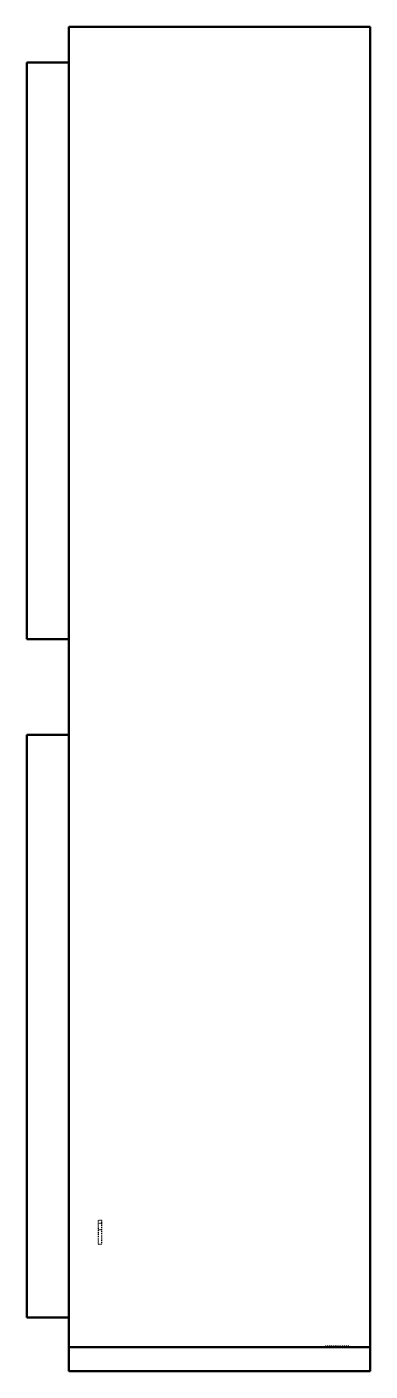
# Model space of a CAD drawing. Header units: millimetres. Extents: x -183 to 183, y 0 to 1430.
import ezdxf

# ---------------------------------------------------------------- set-up
doc = ezdxf.new("R2010")
doc.units = ezdxf.units.MM
doc.linetypes.add('Dashed', pattern=[2, 1, -1])
doc.layers.add('AM_0', color=7, linetype='Continuous', lineweight=50)
doc.layers.add('AM_9', color=6, linetype='Dashed', lineweight=25)

# ---------------------------------------------------------------- blocks, each defined once
blk = doc.blocks.new('1_DH7VSA6010A_PART8_0_in_DH7VSA6010A_2')
at = {"layer": 'AM_0'}
for p, q in [((-138.1125, 1430.3375), (182.5625, 1430.3375)), ((182.5625, 25.4), (182.5625, 1430.3375)), ((-138.1125, 1430.3375), (-138.1125, 25.4)), ((182.5625, 25.4), (-138.1125, 25.4))]:
    blk.add_line(p, q, dxfattribs=at)
blk = doc.blocks.new('2_DH7VSA6010A_PART6_0_in_DH7VSA6010A_2')
at = {"layer": 'AM_0'}
for p, q in [((-138.1125, 0), (-138.1125, 25.4)), ((182.5625, 25.4), (182.5625, 0)), ((-138.1125, 0), (182.5625, 0))]:
    blk.add_line(p, q, dxfattribs=at)
blk = doc.blocks.new('3_DH7VSA6010A_PART5_0_in_DH7VSA6010A_2')
at = {"layer": 'AM_9'}
for p, q in [((-103.1875, 160.3375), (-106.3625, 160.3375)), ((-106.3625, 157.1625), (-106.3625, 160.3375)), ((-103.1875, 160.3375), (-103.1875, 157.1625)), ((-106.3625, 150.8125), (-103.1875, 150.8125))]:
    blk.add_line(p, q, dxfattribs=at)
blk = doc.blocks.new('4_DH7VSA6010A_PART4_0_in_DH7VSA6010A_2')
at = {"layer": 'AM_9'}
for p, q in [((-103.1875, 157.1625), (-106.3625, 157.1625)), ((-106.3625, 134.9375), (-106.3625, 157.1625)), ((-103.1875, 157.1625), (-103.1875, 134.9375)), ((-106.3625, 134.9375), (-103.1875, 134.9375))]:
    blk.add_line(p, q, dxfattribs=at)
blk = doc.blocks.new('5_DH7VSA6010A_PART3_0_in_DH7VSA6010A_2')
at = {"layer": 'AM_9'}
for p, q in [((134.9375, 26.9875), (160.3375, 26.9875)), ((134.9375, 26.9875), (134.9375, 25.4)), ((160.3375, 25.4), (160.3375, 26.9875))]:
    blk.add_line(p, q, dxfattribs=at)
blk = doc.blocks.new('6_DH7VSA6010A_PART2_0_in_DH7VSA6010A_2')
at = {"layer": 'AM_0'}
for p, q in [((-138.1, 1392.4), (-182.6, 1392.4)), ((-182.6, 778.7), (-182.6, 1392.4)), ((-182.6, 778.7), (-138.1, 778.7))]:
    blk.add_line(p, q, dxfattribs=at)
blk = doc.blocks.new('7_DH7VSA6010A_PART1_0_in_DH7VSA6010A_2')
at = {"layer": 'AM_0'}
for p, q in [((-182.6, 57), (-182.6, 677.1)), ((-138.1, 677.1), (-182.6, 677.1)), ((-182.6, 57), (-138.1, 57))]:
    blk.add_line(p, q, dxfattribs=at)

msp = doc.modelspace()

# ---------------------------------------------------------------- block references
for name in ['1_DH7VSA6010A_PART8_0_in_DH7VSA6010A_2', '6_DH7VSA6010A_PART2_0_in_DH7VSA6010A_2', '7_DH7VSA6010A_PART1_0_in_DH7VSA6010A_2', '3_DH7VSA6010A_PART5_0_in_DH7VSA6010A_2', '4_DH7VSA6010A_PART4_0_in_DH7VSA6010A_2', '2_DH7VSA6010A_PART6_0_in_DH7VSA6010A_2', '5_DH7VSA6010A_PART3_0_in_DH7VSA6010A_2']:
    msp.add_blockref(name, (0, 0))

doc.saveas('drawing.dxf')
